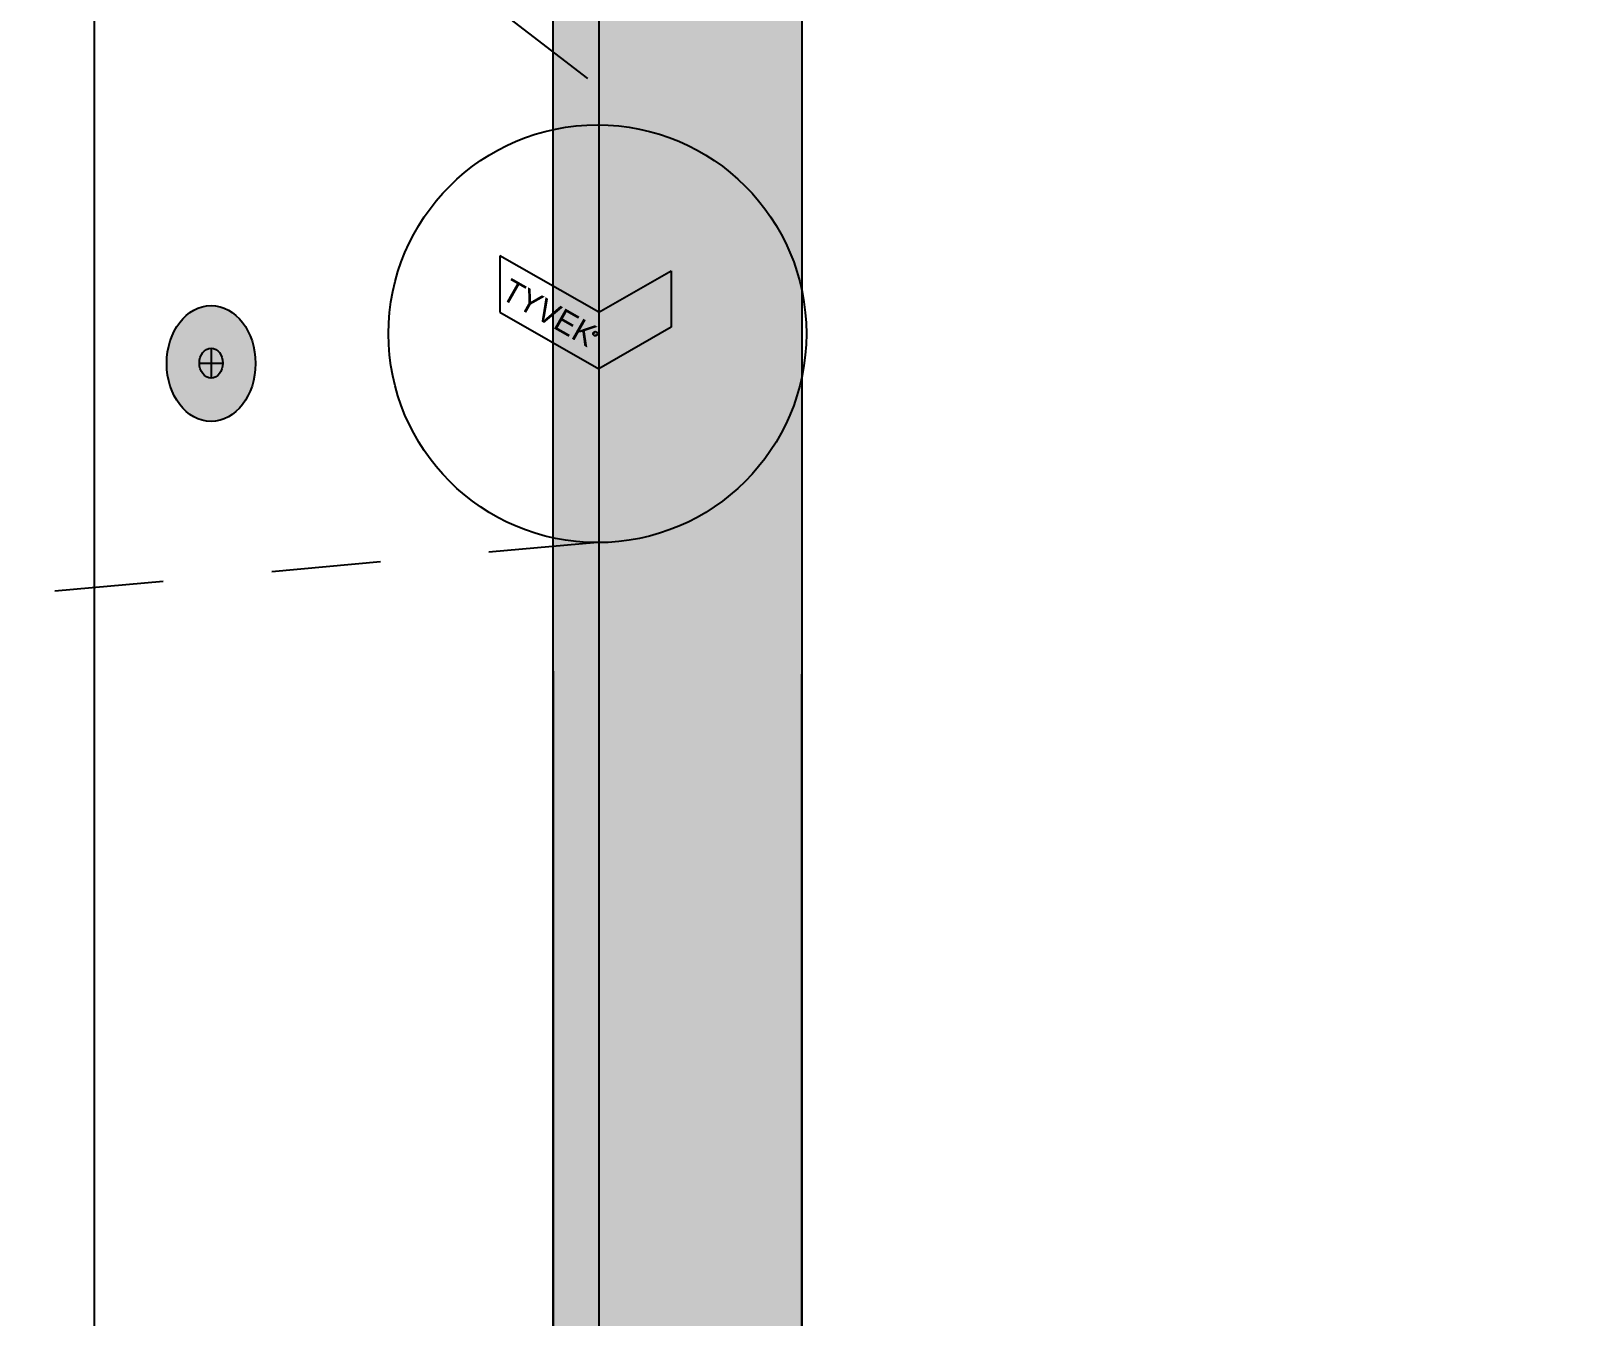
# Model space of a CAD drawing. Header units: inches. Extents: x -17.6 to 82.3, y -15.1 to 23.2.
# Drawn here: x -9.283 to -7.521, y 0.788 to 2.263 of the extents above; entities that cross this region are included whole.
import ezdxf

# ---------------------------------------------------------------- set-up
doc = ezdxf.new("R2010")
doc.units = ezdxf.units.IN
doc.header["$MEASUREMENT"] = 0
doc.linetypes.add('AI-Linetype-1', pattern=[0.25, 0.125, -0.125])
doc.linetypes.add('AI-Linetype-2', pattern=[0.25, 0.125, -0.125])
for name, color, linetype, lineweight in [('G-ANNO-TTLB', 7, 'Continuous', 0), ('TYVEK', 7, 'Continuous', 0), ('X-REF - TRACED', 7, 'Continuous', 0)]:
    doc.layers.add(name, color=color, linetype=linetype, lineweight=lineweight)

msp = doc.modelspace()

# ---------------------------------------------------------------- hatches: boundary and pattern name
at = {"layer": 'G-ANNO-TTLB', "true_color": 0xff00ff, "transparency": 33554687}
h = msp.add_hatch(color=6, dxfattribs=at)
edge = h.paths.add_edge_path()
edge.add_spline(control_points=[(24.6253, -11.0625), (24.6253, -11.0625), (-16.0625, -11.0625), (-16.0625, -11.0625), (-16.0625, -11.0625), (-16.0625, 23.0625), (-16.0625, 23.0625), (-16.0625, 23.0625), (24.6253, 23.0625), (24.6253, 23.0625), (24.6253, 23.0625), (24.6253, -11.0625), (24.6253, -11.0625)], knot_values=[0, 0, 0, 0, 1, 1, 1, 2, 2, 2, 3, 3, 3, 4, 4, 4, 4], degree=3, periodic=0)
edge = h.paths.add_edge_path()
edge.add_spline(control_points=[(-15.9375, 22.9375), (-15.9375, 22.9375), (-15.9375, -10.9375), (-15.9375, -10.9375), (-15.9375, -10.9375), (24.5003, -10.9375), (24.5003, -10.9375), (24.5003, -10.9375), (24.5003, 22.9375), (24.5003, 22.9375), (24.5003, 22.9375), (-15.9375, 22.9375), (-15.9375, 22.9375)], knot_values=[0, 0, 0, 0, 1, 1, 1, 2, 2, 2, 3, 3, 3, 4, 4, 4, 4], degree=3, periodic=0)
edge.add_line((-15.9375, 22.9375), (-15.9375, 22.9375))
at = {"layer": 'TYVEK', "true_color": 0x808080, "transparency": 33554559}
h = msp.add_hatch(color=8, dxfattribs=at)
h.dxf.hatch_style = 2
h.paths.add_polyline_path([(-8.399, 0.0956), (-8.6823, -0.0655), (-8.6831, 3.1226), (-8.3986, 2.9549)])
at = {"layer": 'TYVEK', "true_color": 0x003b71, "transparency": 33554687}
h = msp.add_hatch(color=156, dxfattribs=at)
h.dxf.hatch_style = 2
edge = h.paths.add_edge_path()
edge.add_ellipse((-9.0756, 1.8811), major_axis=(0, 0.0664), ratio=0.766948, start_angle=0, end_angle=360)

# ---------------------------------------------------------------- linework, layer by layer
at = {"layer": 'G-ANNO-TTLB'}
for points in [[(24.6253, -11.0625), (24.6253, -11.0625), (-16.0625, -11.0625), (-16.0625, -11.0625), (-16.0625, -11.0625), (-16.0625, 23.0625), (-16.0625, 23.0625), (-16.0625, 23.0625), (24.6253, 23.0625), (24.6253, 23.0625), (24.6253, 23.0625), (24.6253, -11.0625), (24.6253, -11.0625)], [(-15.9375, 22.9375), (-15.9375, 22.9375), (-15.9375, -10.9375), (-15.9375, -10.9375), (-15.9375, -10.9375), (24.5003, -10.9375), (24.5003, -10.9375), (24.5003, -10.9375), (24.5003, 22.9375), (24.5003, 22.9375), (24.5003, 22.9375), (-15.9375, 22.9375), (-15.9375, 22.9375)]]:
    msp.add_open_spline(points, degree=3, knots=[0, 0, 0, 0, 1, 1, 1, 2, 2, 2, 3, 3, 3, 4, 4, 4, 4], dxfattribs=at)
at = {"layer": 'TYVEK', "color": 18, "lineweight": 25, "true_color": 0x000000}
for p, q in [((-9.2099, 4.9435), (-9.2099, -0.9209)), ((-8.3977, 0.1016), (-8.3977, 2.9639))]:
    msp.add_line(p, q, dxfattribs=at)
at = {"layer": 'TYVEK', "color": 18, "linetype": 'AI-Linetype-1', "lineweight": 25, "true_color": 0x000000}
msp.add_line((-10.1284, 3.353), (-8.5681, 2.1494), dxfattribs=at)
at = {"layer": 'TYVEK', "color": 2, "lineweight": 25, "true_color": 0xffff00}
for p, q in [((-8.631, 3.0989), (-8.631, -0.0318)), ((-8.631, 1.9398), (-8.7443, 2.0047)), ((-8.7443, 2.0047), (-8.7443, 1.9401)), ((-8.631, 1.9398), (-8.5481, 1.9873)), ((-8.5481, 1.9873), (-8.5481, 1.9226)), ((-8.7443, 1.9401), (-8.631, 1.8751)), ((-8.5481, 1.9226), (-8.631, 1.8751))]:
    msp.add_line(p, q, dxfattribs=at)
at = {"layer": 'TYVEK', "color": 252, "lineweight": 25, "true_color": 0x848484}
for p, q in [((-9.0756, 1.8986), (-9.0756, 1.8644)), ((-9.0891, 1.8815), (-9.0621, 1.8815))]:
    msp.add_line(p, q, dxfattribs=at)
at = {"layer": 'TYVEK', "color": 18, "linetype": 'AI-Linetype-2', "lineweight": 25, "true_color": 0x000000}
msp.add_line((-8.6325, 1.6757), (-10.7838, 1.4833), dxfattribs=at)
at = {"layer": 'TYVEK', "color": 18, "lineweight": 25, "true_color": 0x000000}
msp.add_lwpolyline([(-8.6831, 3.129), (-6.0001, 1.5787), (-5.9995, -1.6122), (-8.6831, -0.0616)], close=True, dxfattribs=at)
at = {"layer": 'TYVEK'}
msp.add_lwpolyline([(-8.399, 0.0956), (-8.6823, -0.0655), (-8.6831, 3.1226), (-8.3986, 2.9549)], close=True, dxfattribs=at)
at = {"layer": 'TYVEK', "color": 18, "lineweight": 25, "true_color": 0x000000}
msp.add_circle((-8.6325, 1.9152), 0.2396, dxfattribs=at)
msp.add_ellipse((-9.0756, 1.8811), major_axis=(0, 0.0664), ratio=0.766948, dxfattribs=at)
at = {"layer": 'TYVEK', "color": 252, "lineweight": 25, "true_color": 0x848484}
msp.add_ellipse((-9.0756, 1.8815), major_axis=(0, 0.0171), ratio=0.788846, dxfattribs=at)
at = {"layer": 'X-REF - TRACED', "color": 252, "lineweight": 25, "true_color": 0x848484}
msp.add_circle((-8.635, 1.9152), 0.00252, dxfattribs=at)

# ---------------------------------------------------------------- texts
at = {"layer": 'X-REF - TRACED', "char_height": 0.2, "attachment_point": 7, "rotation": 330.4041}
for s, insert in [('\\C252;\\c8684676;\\FMyriad Pro|b0|i0|c1;\\H0.026479;\\W1.000000;TYVEK ', (-8.7447, 1.9565)), ('\\C252;\\c8684676;\\FMyriad Pro|b0|i0|c1;\\H0.003505;\\W1.000000;R', (-8.6372, 1.9144))]:
    msp.add_mtext(s, dxfattribs=dict(at, insert=insert))

doc.saveas('drawing.dxf')
